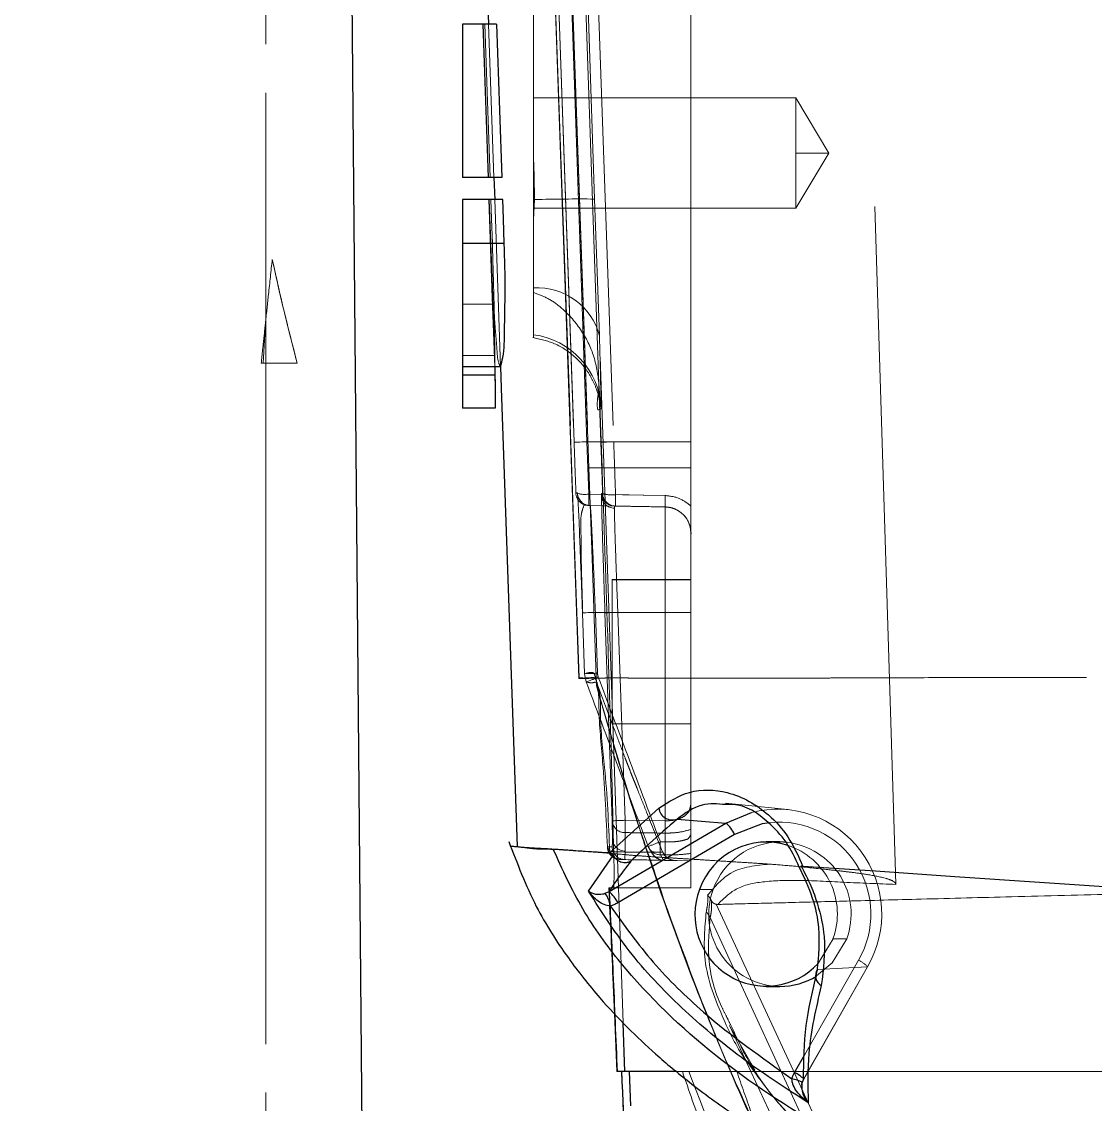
# Model space of a CAD drawing. Header units: millimetres. Extents: x 126 to 938, y 244 to 707.
# Drawn here: x 707.598 to 709.645, y 558.625 to 560.688 of the extents above; entities that cross this region are included whole.
import ezdxf

# ---------------------------------------------------------------- set-up
doc = ezdxf.new("R2010")
doc.units = ezdxf.units.MM
doc.linetypes.add('HIDDEN', pattern=[1.905, 1.27, -0.635])

msp = doc.modelspace()

# ---------------------------------------------------------------- linework, layer by layer
at = {"color": 7, "linetype": 'HIDDEN', "lineweight": 18}
for p, q in [((708.0637, 545.9473), (708.0637, 576.4273)), ((708.0637, 545.9473), (708.0637, 576.4273)), ((708.0637, 545.9473), (708.0637, 576.4273)), ((708.0637, 556.8349), (708.0637, 565.6164)), ((708.8737, 562.5373), (708.8737, 559.8373)), ((708.8737, 559.8373), (708.8737, 562.5373)), ((708.8737, 559.8873), (708.8737, 562.4873)), ((708.8737, 562.4873), (708.8737, 559.8873)), ((708.5737, 562.2031), (708.5737, 560.1714)), ((708.5737, 561.1877), (708.5737, 560.4293)), ((708.6598, 559.4369), (708.5987, 561.1873)), ((708.5988, 561.1873), (708.6611, 559.4379)), ((708.6609, 559.4372), (708.5988, 561.1873)), ((708.6056, 561.1864), (708.651, 559.8864)), ((708.651, 559.8864), (708.6056, 561.1864)), ((708.6756, 559.8873), (708.6302, 561.1873)), ((708.6793, 559.8373), (708.6322, 561.1873)), ((708.6322, 561.1873), (708.6938, 559.4223)), ((708.702, 559.8864), (708.6566, 561.1864)), ((708.6902, 560.3497), (708.6611, 561.1873)), ((708.6812, 561.1873), (708.7266, 559.8873)), ((709.2635, 559.0663), (709.2113, 560.746)), ((708.4777, 560.683), (708.438, 560.683)), ((708.438, 560.3904), (708.438, 560.683)), ((708.438, 560.683), (708.438, 560.3904)), ((708.4769, 560.683), (708.438, 560.683)), ((708.438, 560.3904), (708.438, 560.683)), ((708.4806, 560.683), (708.438, 560.683)), ((708.4806, 560.683), (708.4751, 560.683)), ((708.4777, 560.683), (708.5033, 560.683)), ((708.488, 560.683), (708.4982, 560.3904)), ((709.0737, 560.5423), (708.5737, 560.5423)), ((708.5737, 560.3323), (708.5737, 560.5423)), ((708.5737, 560.5423), (708.5737, 560.3323)), ((709.0737, 560.5423), (709.0737, 560.4373)), ((709.0737, 560.4373), (709.0737, 560.5423)), ((709.1368, 560.4373), (709.0737, 560.5423)), ((709.1368, 560.4373), (709.0737, 560.4373)), ((709.1368, 560.4373), (709.0737, 560.4373)), ((709.0737, 560.3323), (709.0737, 560.4373)), ((709.0737, 560.4373), (709.0737, 560.3323)), ((709.0737, 560.3323), (709.1368, 560.4373)), ((708.5737, 560.3487), (708.5737, 560.4293)), ((708.488, 560.3904), (708.438, 560.3904)), ((708.4871, 560.3904), (708.438, 560.3904)), ((708.4909, 560.3904), (708.438, 560.3904)), ((708.5135, 560.3904), (708.488, 560.3904)), ((708.4894, 560.3486), (708.438, 560.3486)), ((708.438, 560.0518), (708.438, 560.3486)), ((708.438, 560.3486), (708.438, 560.0298)), ((708.4885, 560.3486), (708.438, 560.3486)), ((708.438, 560.265), (708.438, 560.3486)), ((708.4923, 560.3486), (708.438, 560.3486)), ((708.4923, 560.3486), (708.4868, 560.3486)), ((708.515, 560.3486), (708.4894, 560.3486)), ((708.4997, 560.3486), (708.5108, 560.0306)), ((708.5737, 560.3101), (708.5757, 560.3487)), ((708.5737, 560.3487), (708.5757, 560.3487)), ((708.5737, 560.3101), (708.5737, 560.3487)), ((708.6992, 560.0888), (708.6902, 560.3497)), ((709.0737, 560.3323), (708.5737, 560.3323)), ((708.5737, 560.3101), (708.5737, 560.1805)), ((708.4952, 560.265), (708.438, 560.265)), ((708.438, 559.9515), (708.438, 560.265)), ((708.5737, 560.1805), (708.5737, 560.0913)), ((708.498, 560.1496), (708.438, 560.1496)), ((708.438, 560.0298), (708.438, 560.1496)), ((708.438, 560.1496), (708.438, 560.0518)), ((708.4998, 560.0518), (708.498, 560.1496)), ((708.7447, 558.7801), (708.6992, 560.0888)), ((708.4998, 560.0518), (708.438, 560.0518)), ((708.0547, 560.0373), (708.0584, 560.0373)), ((708.1231, 560.0373), (708.0547, 560.0373)), ((708.0584, 560.0373), (708.1231, 560.0373)), ((708.6989, 559.9925), (708.7043, 559.8373)), ((708.679, 559.7875), (708.6756, 559.8873)), ((708.8737, 559.8873), (708.6756, 559.8873)), ((708.8737, 559.8873), (708.7266, 559.8873)), ((708.8737, 559.7648), (708.8737, 559.8873)), ((708.8737, 559.8873), (708.8737, 559.7648)), ((708.6793, 559.8373), (708.8737, 559.8373)), ((708.7043, 559.8373), (708.8737, 559.8373)), ((708.8737, 559.8373), (708.8737, 559.0373)), ((708.8737, 559.0373), (708.8737, 559.8373)), ((708.6488, 559.7762), (708.6608, 559.4374)), ((708.6545, 559.7898), (708.6574, 559.7897)), ((708.7035, 559.7889), (708.7054, 559.7889)), ((708.6697, 559.7662), (708.6687, 559.7628)), ((708.6775, 559.7661), (708.6697, 559.7662)), ((708.682, 559.7656), (708.679, 559.7657)), ((708.7281, 559.7648), (708.7279, 559.7607)), ((708.73, 559.7648), (708.7281, 559.7648)), ((708.7281, 559.7648), (708.8246, 559.7631)), ((708.8246, 559.5623), (708.8246, 559.7631)), ((708.8246, 559.7631), (708.8246, 559.5623)), ((708.8737, 559.7131), (708.8737, 559.7648)), ((708.8737, 559.7648), (708.8737, 559.7131)), ((708.8726, 559.7237), (708.8741, 559.7116)), ((708.8737, 559.7131), (708.8737, 559.5623)), ((708.8737, 559.5623), (708.8737, 559.7131)), ((708.7237, 559.3502), (708.7237, 559.6248)), ((708.8737, 559.6248), (708.7237, 559.6248)), ((708.7237, 559.3498), (708.7237, 559.6248)), ((708.7237, 559.6248), (708.7237, 559.3498)), ((708.8737, 559.6248), (708.7237, 559.6248)), ((708.8737, 559.6243), (708.7237, 559.6243)), ((708.7237, 559.6243), (708.7237, 559.3498)), ((708.8737, 559.3498), (708.8737, 559.6248)), ((708.8737, 559.6248), (708.8737, 559.3498)), ((708.8737, 559.3502), (708.8737, 559.6243)), ((708.8737, 559.6243), (708.8737, 559.3502)), ((708.667, 559.5614), (708.6711, 559.4454)), ((708.6711, 559.4454), (708.667, 559.5614)), ((708.6956, 559.4463), (708.6916, 559.5623)), ((708.6916, 559.5623), (708.8246, 559.5623)), ((708.7237, 559.1652), (708.7098, 559.5614)), ((708.7344, 559.5623), (708.8246, 559.5623)), ((708.7344, 559.5623), (708.7482, 559.1661)), ((708.8246, 559.5623), (708.8737, 559.5623)), ((708.8246, 559.1651), (708.8246, 559.5623)), ((708.8246, 559.5623), (708.8737, 559.5623)), ((708.8246, 559.5623), (708.8246, 559.1249)), ((708.8737, 559.5623), (708.8737, 559.1968)), ((708.8737, 559.1396), (708.8737, 559.5623)), ((708.6711, 559.4454), (708.6742, 559.4296)), ((708.6938, 559.4223), (708.7028, 559.3905)), ((708.8737, 559.3502), (708.7237, 559.3502)), ((708.8737, 559.3498), (708.7237, 559.3498)), ((708.7237, 559.3498), (708.8737, 559.3498)), ((709.0586, 559.1867), (708.9394, 559.1987)), ((708.8721, 559.1904), (708.8737, 559.1968)), ((708.8737, 559.1488), (708.8737, 559.1968)), ((708.7482, 559.1427), (708.7486, 559.1073)), ((708.8737, 559.1396), (708.872, 559.1363)), ((708.8737, 559.089), (708.8737, 559.1488)), ((708.8737, 559.1396), (708.8737, 559.1029)), ((708.8742, 559.1351), (708.8728, 559.1361)), ((708.7145, 559.1155), (708.7235, 559.1153)), ((708.7191, 559.106), (708.7145, 559.1155)), ((708.7486, 559.1073), (708.748, 559.0912)), ((708.8217, 559.0899), (708.8154, 559.1004)), ((708.8737, 559.1029), (708.8737, 559.089)), ((708.7279, 559.0943), (708.7291, 559.0936)), ((708.748, 559.0912), (708.739, 559.0914)), ((708.8737, 559.089), (708.748, 559.0912)), ((708.8737, 559.089), (708.8217, 559.0899)), ((709.2642, 559.044), (709.2635, 559.0663)), ((708.7265, 559.0373), (708.7172, 559.0373)), ((708.7172, 559.0373), (708.7183, 559.0373)), ((708.8136, 559.0373), (708.7183, 559.0373)), ((708.7265, 559.0373), (708.8737, 559.0373)), ((708.8136, 559.0373), (708.8737, 559.0373)), ((708.9161, 559.0343), (708.8901, 559.0343)), ((709.1706, 558.9402), (709.1446, 558.9402)), ((709.0907, 558.7197), (709.193, 558.8995)), ((709.21, 558.887), (709.0883, 558.673)), ((709.0887, 558.6731), (709.2104, 558.8872)), ((709.1119, 558.8675), (709.1147, 558.8818)), ((709.1147, 558.8818), (709.21, 558.887)), ((709.2104, 558.8872), (709.21, 558.887)), ((708.9474, 558.7749), (709.0556, 558.543)), ((708.9955, 558.6905), (708.9484, 558.7727)), ((708.9541, 558.7669), (708.9496, 558.7759)), ((708.7327, 558.6873), (708.7337, 558.6873)), ((708.8697, 558.6873), (708.7337, 558.6873)), ((708.7567, 558.6873), (708.7414, 558.6873)), ((708.7414, 558.6873), (708.7419, 558.6873)), ((708.8575, 558.6873), (708.7419, 558.6873)), ((711.3867, 558.6873), (708.8468, 558.6873)), ((708.8575, 558.6873), (708.9613, 558.6873)), ((713.1899, 558.6873), (708.8697, 558.6873)), ((708.9613, 558.6873), (710.8246, 558.6873)), ((709.0858, 558.667), (709.0886, 558.6734)), ((709.0849, 558.656), (709.085, 558.6615))]:
    msp.add_line(p, q, dxfattribs=at)
at = {"color": 7, "linetype": 'Continuous', "lineweight": 25}
for p, q in [((708.2494, 558.3494), (708.2237, 561.1873)), ((708.4824, 560.8461), (708.488, 560.683)), ((708.438, 560.683), (708.438, 560.3904)), ((708.5033, 560.683), (708.438, 560.683)), ((708.5135, 560.3904), (708.438, 560.3904)), ((708.4982, 560.3904), (708.4997, 560.3486)), ((708.438, 560.3486), (708.438, 560.265)), ((708.515, 560.3486), (708.438, 560.3486)), ((708.438, 560.265), (708.438, 560.0298)), ((708.5179, 560.265), (708.438, 560.265)), ((708.5106, 560.0298), (708.438, 560.0298)), ((708.438, 560.0298), (708.438, 560.0142)), ((708.4997, 560.0298), (708.5002, 560.0142)), ((708.5002, 560.0142), (708.438, 560.0142)), ((708.438, 560.0142), (708.438, 559.9515)), ((708.5005, 559.9515), (708.438, 559.9515)), ((708.718, 559.1036), (708.8124, 559.1893)), ((708.9404, 559.1608), (708.9892, 559.1812)), ((708.7178, 559.0303), (708.9404, 559.1608)), ((708.8475, 559.1685), (708.9404, 559.1608)), ((708.957, 559.1392), (708.7344, 559.0087)), ((708.5305, 559.1163), (708.5319, 559.1164)), ((709.0434, 559.1248), (709.0173, 559.1248)), ((709.0569, 559.1241), (709.0434, 559.1248)), ((708.6785, 559.031), (708.7256, 559.0993)), ((708.7104, 559.027), (708.7178, 559.0303)), ((709.0173, 558.8498), (709.0434, 558.8498)), ((708.7279, 558.7981), (708.7327, 558.6873)), ((708.748, 558.6873), (708.7447, 558.7801)), ((709.0713, 558.6855), (709.0907, 558.7197)), ((708.748, 558.6873), (708.7327, 558.6873)), ((708.7567, 558.6873), (708.748, 558.6873)), ((708.7593, 558.6219), (708.7567, 558.6873)), ((708.8468, 558.6873), (708.7567, 558.6873)), ((709.0883, 558.673), (709.0859, 558.6667))]:
    msp.add_line(p, q, dxfattribs=at)
at = {"color": 7, "linetype": 'HIDDEN', "lineweight": 18, "flags": 128}
for points in [[(708.4769, 560.683), (708.4826, 560.5191), (708.4871, 560.3904)], [(708.488, 560.3904), (708.4822, 560.5542), (708.4777, 560.683)], [(708.4909, 560.3904), (708.4851, 560.5542), (708.4806, 560.683)], [(708.5757, 560.3487), (708.5746, 560.3938), (708.5737, 560.4293)], [(708.4885, 560.3486), (708.4951, 560.1613), (708.4997, 560.0298)], [(708.4894, 560.3486), (708.4952, 560.1824), (708.4998, 560.0518)], [(708.4952, 560.265), (708.4936, 560.3118), (708.4923, 560.3486)], [(708.0584, 560.0373), (708.0609, 560.0811), (708.063, 560.1156)], [(708.6756, 559.8873), (708.6708, 559.8871), (708.6662, 559.8869), (708.6619, 559.8868), (708.6582, 559.8866), (708.6552, 559.8865), (708.6529, 559.8865), (708.6515, 559.8864), (708.651, 559.8864)], [(708.651, 559.8864), (708.651, 559.8864)], [(708.6938, 559.4223), (708.69, 559.5308), (708.686, 559.6473), (708.6793, 559.8373)], [(708.8246, 559.7849), (708.7431, 559.7864), (708.679, 559.7875)], [(708.73, 559.7866), (708.7829, 559.7856), (708.8246, 559.7849)], [(708.679, 559.7657), (708.7605, 559.7642), (708.8246, 559.7631)], [(708.682, 559.7656), (708.7281, 559.7648), (708.8246, 559.7631)], [(708.6916, 559.5623), (708.6868, 559.5621), (708.6821, 559.5619), (708.6779, 559.5618), (708.6742, 559.5616), (708.6711, 559.5615), (708.6689, 559.5615), (708.6675, 559.5614), (708.667, 559.5614)], [(708.667, 559.5614), (708.667, 559.5614)], [(708.6598, 559.4369), (708.6598, 559.4368), (708.6598, 559.4368), (708.6598, 559.4367), (708.6598, 559.4367), (708.6598, 559.4367), (708.6598, 559.4367), (708.6598, 559.4367), (708.6598, 559.4367), (708.6598, 559.4367), (708.6599, 559.4367), (708.6609, 559.4372)], [(708.6711, 559.4454), (708.6711, 559.4454)], [(708.7482, 559.1661), (708.791, 559.1655), (708.8246, 559.1651)], [(709.2547, 558.2873), (709.0684, 558.6898), (708.922, 559.0061)], [(708.9104, 558.9808), (709.0897, 558.5924), (709.2306, 558.2873)], [(709.1133, 558.8695), (709.1432, 558.8944), (709.1706, 558.9402)], [(709.1162, 558.8933), (709.1171, 558.8944), (709.1446, 558.9402)], [(709.0858, 558.667), (709.0859, 558.667), (709.0859, 558.6667)], [(709.0886, 558.6734), (709.0887, 558.6732), (709.0883, 558.673)]]:
    msp.add_lwpolyline(points, dxfattribs=at)
at = {"color": 7, "linetype": 'Continuous', "lineweight": 25, "flags": 128}
for points in [[(708.5033, 560.683), (708.509, 560.5191), (708.5135, 560.3904)], [(708.5179, 560.265), (708.5163, 560.3118), (708.515, 560.3486)], [(708.5108, 560.0306), (708.5122, 559.9891), (708.5426, 559.1159)], [(709.0241, 559.1616), (709.0097, 559.1593), (708.957, 559.1392)], [(709.0873, 559.0784), (709.0855, 559.0786), (709.0838, 559.0787)], [(709.709, 559.0359), (709.377, 559.0586), (709.2255, 559.069), (709.0873, 559.0784)]]:
    msp.add_lwpolyline(points, dxfattribs=at)
at = {"color": 7, "linetype": 'HIDDEN', "lineweight": 18}
for centre, radius, start, end in [((712.4737, 561.1873), 5.5, 90, 270), ((712.4737, 561.1873), 5.5, 90, 270), ((708.6586, 557.3245), 3.0253, 89.4021, 91.5704), ((712.4701, 561.1864), 4.4963, 192.2202, 194.808), ((708.581, 560.0587), 0.1221, 14.2846, 93.4016), ((708.5544, 559.9444), 0.1481, 2.5557, 82.5148), ((709.0789, 549.603), 10.2903, 91.96189, 92.09866), ((708.6794, 559.7906), 0.025, 181.9844, 269.0121), ((708.6712, 559.8374), 0.0505, 250.6019, 278.8537), ((708.6794, 559.7906), 0.025, 182.0374, 269.0156), ((708.6824, 559.7906), 0.025, 182.0025, 269.0009), ((709.0202, 559.7766), 0.3413, 178.1652, 181.8348), ((708.7281, 559.7855), 0.0248, 182.6624, 269.5567), ((708.7285, 559.7898), 0.025, 181.9985, 269.0049), ((708.7223, 559.8376), 0.0516, 250.8551, 278.4914), ((708.7304, 559.7898), 0.025, 182.0051, 268.9841), ((709.0683, 559.7757), 0.3385, 178.1514, 181.8486), ((709.1637, 559.774), 0.3393, 178.1595, 181.8405), ((709.1637, 559.774), 0.3393, 178.1595, 181.8405), ((708.8237, 559.7131), 0.05, 359.9951, 89.0092), ((708.8237, 559.7131), 0.05, 359.9951, 89.0092), ((709.081, 549.4383), 10.1299, 91.96081, 92.09974), ((708.9499, 551.9275), 7.5231, 91.93674, 92.12381), ((709.0312, 558.5306), 0.9673, 110.2014, 111.6583), ((709.0379, 558.9878), 0.1995, 329.6729, 104.1218), ((709.0985, 548.9388), 10.2333, 91.96151, 92.09904), ((708.7478, 559.1669), 0.0242, 184.0164, 270.952), ((709.4214, 559.1544), 0.6732, 179.0052, 180.9948), ((709.5245, 559.1535), 0.7, 179.0434, 180.9566), ((709.0419, 558.9877), 0.1749, 329.741, 95.8691), ((708.7488, 559.1321), 0.0248, 182.6409, 269.5712), ((709.1362, 558.2593), 0.9233, 110.3369, 111.8628), ((708.8153, 559.1249), 0.0245, 200.7631, 270.0551), ((708.8152, 559.1248), 0.0243, 200.7163, 207.1707), ((709.3138, 559.1127), 0.4986, 178.5823, 181.4177), ((709.3267, 559.1126), 0.5023, 178.5928, 181.4072), ((709.0438, 558.9894), 0.1353, 90.1797, 160.648), ((709.0418, 558.9876), 0.1373, 339.7911, 83.6747), ((709.0153, 558.9876), 0.1376, 339.8753, 71.7739), ((708.7394, 559.1163), 0.025, 181.9858, 269.0176), ((708.7416, 559.1159), 0.0246, 203.925, 268.8168), ((708.7485, 559.1162), 0.025, 182.004, 268.9852), ((708.8222, 559.1149), 0.025, 201.0028, 268.9811), ((709.0447, 558.9868), 0.1371, 159.7532, 269.4238), ((709.1711, 558.8503), 0.0539, 43.2018, 66.0168)]:
    msp.add_arc(centre, radius, start, end, dxfattribs=at)
at = {"color": 7, "linetype": 'Continuous', "lineweight": 25}
for centre, radius, start, end in [((708.8382, 559.1928), 0.026, 187.638, 291.1807), ((708.9021, 559.1143), 0.0603, 24.371, 50.5164), ((709.0174, 558.9897), 0.1349, 72.3309, 160.7083), ((709.017, 558.986), 0.1358, 159.1799, 316.9226), ((708.6642, 558.9944), 0.0565, 8.5842, 35.1919), ((708.6795, 558.9839), 0.0602, 24.3454, 50.5267), ((709.0433, 558.9836), 0.1339, 270.031, 301.5229), ((709.1334, 558.8701), 0.0221, 147.9758, 239.0342), ((709.0432, 558.6265), 0.0653, 45.8637, 64.5276), ((709.0379, 558.5611), 0.1162, 65.6357, 75.838)]:
    msp.add_arc(centre, radius, start, end, dxfattribs=at)
at = {"color": 7, "linetype": 'HIDDEN', "lineweight": 18}
for points, knots in [([(712.4737, 555.2293), (712.275, 555.2348), (711.8779, 555.246), (711.2855, 555.3357), (710.7029, 555.4806), (710.1438, 555.6839), (709.6231, 555.9345), (709.1434, 556.2248), (708.6999, 556.5523), (708.2891, 556.9186), (707.9119, 557.3234), (707.5718, 557.7637), (707.2728, 558.2365), (707.0198, 558.7347), (706.8141, 559.254), (706.659, 559.7898), (706.5511, 560.3375), (706.5227, 560.708), (706.5085, 560.8931)], [0, 0, 0, 0, 0.065634, 0.131205, 0.197552, 0.263793, 0.32746, 0.388217, 0.448864, 0.509411, 0.569867, 0.631475, 0.69301, 0.754485, 0.815912, 0.877298, 0.938657, 1, 1, 1, 1]), ([(708.4871, 560.3904), (708.4866, 560.3904), (708.4841, 560.3904), (708.4878, 560.3904), (708.4909, 560.3904)], [0, 0, 0, 0, 0.196172, 1, 1, 1, 1]), ([(708.5005, 559.9515), (708.5005, 559.955), (708.5004, 559.9667), (708.5003, 559.9973), (708.4999, 560.0582), (708.4987, 560.151), (708.4965, 560.2249), (708.4952, 560.265)], [0, 0, 0, 0, 0.033875, 0.112459, 0.292649, 0.61652, 1, 1, 1, 1]), ([(708.0757, 560.2347), (708.0733, 560.2125), (708.069, 560.1728), (708.0648, 560.1331), (708.063, 560.1156)], [0, 0, 0, 0, 0.5599897, 1, 1, 1, 1]), ([(708.1231, 560.0373), (708.1137, 560.074), (708.0968, 560.1395), (708.0821, 560.2056), (708.0757, 560.2347)], [0, 0, 0, 0, 0.5602591, 1, 1, 1, 1]), ([(708.6989, 559.9925), (708.6966, 560.0116), (708.6919, 560.0501), (708.6652, 560.1025), (708.6327, 560.1393), (708.6008, 560.1618), (708.5825, 560.1683), (708.5737, 560.1714)], [0, 0, 0, 0, 0.248866, 0.498844, 0.748942, 0.879053, 1, 1, 1, 1]), ([(708.5737, 560.0913), (708.5737, 560.089), (708.5737, 560.0812), (708.5737, 560.1092), (708.5737, 560.1284), (708.5737, 560.1549), (708.5737, 560.1714)], [0, 0, 0, 0, 0.057907, 0.194229, 0.495662, 1, 1, 1, 1]), ([(708.498, 560.1496), (708.4988, 560.1337), (708.5002, 560.1044), (708.5041, 560.0675), (708.5049, 560.0426), (708.5094, 560.0325), (708.5106, 560.0298)], [0, 0, 0, 0, 0.3946499, 0.7267111, 0.9269686, 1, 1, 1, 1]), ([(708.063, 560.1156), (708.0614, 560.101), (708.0586, 560.0749), (708.0559, 560.0488), (708.0547, 560.0373)], [0, 0, 0, 0, 0.560012, 1, 1, 1, 1]), ([(708.5722, 560.0859), (708.5863, 560.0828), (708.6161, 560.0762), (708.6491, 560.0537), (708.6714, 560.0295), (708.6846, 560.009), (708.6935, 559.9891), (708.6984, 559.9721), (708.7006, 559.9606), (708.7009, 559.955), (708.701, 559.9536)], [0, 0, 0, 0, 0.215993, 0.458156, 0.586995, 0.711586, 0.823693, 0.915298, 0.978298, 1, 1, 1, 1]), ([(708.6992, 560.0888), (708.7002, 560.0566), (708.7016, 560.0107), (708.7022, 559.9648), (708.7024, 559.951)], [0, 0, 0, 0, 0.701011, 1, 1, 1, 1]), ([(708.7024, 559.951), (708.702, 559.9506), (708.6916, 559.9395), (708.6953, 559.9665), (708.6989, 559.9925)], [0, 0, 0, 0, 0.036679, 1, 1, 1, 1]), ([(708.651, 559.8864), (708.6517, 559.8683), (708.6528, 559.8361), (708.654, 559.8039), (708.6545, 559.7898)], [0, 0, 0, 0, 0.561015, 1, 1, 1, 1]), ([(708.7054, 559.7889), (708.7048, 559.8071), (708.7037, 559.8396), (708.7025, 559.8721), (708.702, 559.8864)], [0, 0, 0, 0, 0.559023, 1, 1, 1, 1]), ([(708.7266, 559.8873), (708.7272, 559.8684), (708.7284, 559.8349), (708.7295, 559.8013), (708.73, 559.7866)], [0, 0, 0, 0, 0.561146, 1, 1, 1, 1]), ([(708.7043, 559.8373), (708.7062, 559.7828), (708.71, 559.6729), (708.7153, 559.5108), (708.7199, 559.359), (708.7238, 559.2283), (708.7257, 559.1299), (708.7277, 559.0696), (708.7268, 559.0434), (708.7265, 559.0373)], [0, 0, 0, 0, 0.204303, 0.412231, 0.607659, 0.773792, 0.902086, 0.97679, 1, 1, 1, 1]), ([(708.6574, 559.7897), (708.6579, 559.783), (708.6599, 559.7551), (708.6616, 559.7036), (708.6645, 559.6342), (708.6662, 559.586), (708.667, 559.5614)], [0, 0, 0, 0, 0.0890577, 0.3667105, 0.6765601, 1, 1, 1, 1]), ([(708.7033, 559.7843), (708.7033, 559.7855), (708.7033, 559.7871), (708.7035, 559.7886), (708.7035, 559.7889)], [0, 0, 0, 0, 0.804971, 1, 1, 1, 1]), ([(708.7098, 559.5614), (708.7089, 559.5891), (708.7071, 559.6418), (708.7051, 559.7087), (708.7037, 559.7553), (708.7034, 559.7768), (708.7033, 559.7843)], [0, 0, 0, 0, 0.372453, 0.710562, 0.899471, 1, 1, 1, 1]), ([(708.8246, 559.7849), (708.8337, 559.7838), (708.852, 559.7817), (708.8665, 559.7704), (708.8737, 559.7648)], [0, 0, 0, 0, 0.5013981, 1, 1, 1, 1]), ([(708.8737, 559.7648), (708.8665, 559.7704), (708.852, 559.7817), (708.8337, 559.7838), (708.8246, 559.7849)], [0, 0, 0, 0, 0.499529, 1, 1, 1, 1]), ([(708.6687, 559.7628), (708.6672, 559.7583), (708.6632, 559.7462), (708.6644, 559.7205), (708.6639, 559.6816), (708.6656, 559.6268), (708.6668, 559.5849), (708.6674, 559.5614)], [0, 0, 0, 0, 0.070177, 0.187237, 0.377586, 0.650658, 1, 1, 1, 1]), ([(708.6916, 559.5623), (708.6905, 559.5882), (708.6886, 559.6362), (708.6861, 559.693), (708.6843, 559.7301), (708.6833, 559.75), (708.6824, 559.7609), (708.682, 559.7656)], [0, 0, 0, 0, 0.383123, 0.706815, 0.838456, 0.930261, 1, 1, 1, 1]), ([(708.7279, 559.7607), (708.728, 559.7526), (708.7284, 559.7291), (708.7298, 559.6877), (708.7318, 559.6297), (708.7334, 559.587), (708.7344, 559.5623)], [0, 0, 0, 0, 0.122866, 0.354428, 0.62616, 1, 1, 1, 1]), ([(708.8246, 559.7631), (708.8069, 559.7634), (708.7754, 559.764), (708.7438, 559.7645), (708.73, 559.7648)], [0, 0, 0, 0, 0.559983, 1, 1, 1, 1]), ([(708.8737, 559.7131), (708.873, 559.7194), (708.8716, 559.7322), (708.8606, 559.7486), (708.8472, 559.758), (708.8347, 559.7623), (708.828, 559.7628), (708.8246, 559.7631)], [0, 0, 0, 0, 0.2431165, 0.4916927, 0.7382461, 0.8673519, 1, 1, 1, 1]), ([(708.8246, 559.7631), (708.828, 559.7628), (708.8347, 559.7623), (708.8472, 559.758), (708.8606, 559.7486), (708.8716, 559.7322), (708.873, 559.7194), (708.8737, 559.7131)], [0, 0, 0, 0, 0.132482, 0.26145, 0.5078, 0.756324, 1, 1, 1, 1]), ([(708.6711, 559.4454), (708.6786, 559.4476), (708.6886, 559.4505), (708.6906, 559.4419), (708.6911, 559.4398)], [0, 0, 0, 0, 0.7478965, 1, 1, 1, 1]), ([(708.6972, 559.4384), (708.6967, 559.4398), (708.6959, 559.4424), (708.6957, 559.4451), (708.6956, 559.4463)], [0, 0, 0, 0, 0.560027, 1, 1, 1, 1]), ([(713.4379, 559.4374), (713.4344, 559.4374), (713.4203, 559.4375), (713.3891, 559.4375), (713.3204, 559.4376), (713.2109, 559.4375), (713.0704, 559.4374), (712.9165, 559.4373), (712.7534, 559.4373), (712.5352, 559.4372), (712.2888, 559.4372), (712.0802, 559.4371), (711.9543, 559.4371), (711.8925, 559.437), (711.8375, 559.437), (711.7894, 559.4369), (711.7481, 559.4369), (711.6825, 559.4368), (711.5905, 559.4366), (711.4704, 559.4364), (711.3513, 559.4363), (711.2334, 559.4363), (711.1169, 559.4362), (711.0017, 559.4363), (710.8994, 559.4363), (710.8006, 559.4364), (710.6965, 559.4368), (710.5699, 559.4372), (710.4374, 559.4378), (710.3165, 559.4383), (710.2214, 559.4385), (710.1219, 559.4385), (710.0105, 559.4383), (709.8803, 559.4381), (709.7555, 559.438), (709.6364, 559.438), (709.5163, 559.438), (709.3916, 559.438), (709.2946, 559.4378), (709.2302, 559.4376), (709.2001, 559.4375), (709.1701, 559.4374), (709.1402, 559.4372), (709.1106, 559.4371), (709.0812, 559.4369), (709.045, 559.4367), (708.9945, 559.4366), (708.9426, 559.4366), (708.8961, 559.4367), (708.8619, 559.4368), (708.8273, 559.4369), (708.7931, 559.437), (708.7656, 559.4371), (708.7451, 559.4373), (708.7317, 559.4373), (708.7198, 559.4373), (708.7092, 559.4372), (708.7001, 559.4371), (708.6921, 559.437), (708.6821, 559.4368), (708.6721, 559.436), (708.6645, 559.4366), (708.6605, 559.4358), (708.66, 559.4367), (708.6598, 559.4369)], [0, 0, 0, 0, 0.002194, 0.008855, 0.019583, 0.045305, 0.077584, 0.107795, 0.141939, 0.179998, 0.244793, 0.296597, 0.310968, 0.323896, 0.335388, 0.345452, 0.354095, 0.361326, 0.386673, 0.411824, 0.436752, 0.461431, 0.485835, 0.509938, 0.533715, 0.550079, 0.571962, 0.599076, 0.629567, 0.655169, 0.674962, 0.689262, 0.717624, 0.744901, 0.771037, 0.795978, 0.819673, 0.846421, 0.874265, 0.880572, 0.886873, 0.893157, 0.899412, 0.905623, 0.911777, 0.917859, 0.92838, 0.943483, 0.950406, 0.957612, 0.964923, 0.972143, 0.979055, 0.982202, 0.985009, 0.987497, 0.989688, 0.991603, 0.993263, 0.994688, 0.997904, 0.999366, 0.999861, 1, 1, 1, 1]), ([(708.6609, 559.4372), (708.6609, 559.4373), (708.661, 559.4375), (708.6611, 559.4377), (708.6611, 559.4379)], [0, 0, 0, 0, 0.2078102, 1, 1, 1, 1]), ([(708.6611, 559.4379), (708.6612, 559.4379), (708.6615, 559.4377), (708.662, 559.4376), (708.6627, 559.4375), (708.6636, 559.4374), (708.6647, 559.4373), (708.666, 559.4373), (708.6674, 559.4372), (708.6692, 559.4372), (708.6712, 559.4372), (708.6732, 559.4372), (708.6747, 559.4372), (708.6758, 559.4373), (708.6765, 559.4373), (708.6769, 559.4373), (708.6771, 559.4373), (708.6773, 559.4373), (708.6775, 559.4373), (708.6784, 559.4373), (708.6801, 559.4375), (708.6827, 559.4377), (708.6852, 559.4382), (708.6881, 559.4381), (708.6946, 559.4349), (708.6942, 559.4279), (708.6938, 559.4223)], [0, 0, 0, 0, 0.008302, 0.02029, 0.036296, 0.056389, 0.080623, 0.108966, 0.141491, 0.178217, 0.229966, 0.273836, 0.309827, 0.331663, 0.349093, 0.354837, 0.359847, 0.364122, 0.367738, 0.370612, 0.427827, 0.48502, 0.542415, 0.599641, 0.676696, 1, 1, 1, 1]), ([(708.6742, 559.4296), (708.6962, 559.3711), (708.7355, 559.2666), (708.775, 559.1621), (708.7924, 559.1162)], [0, 0, 0, 0, 0.560004, 1, 1, 1, 1]), ([(708.6944, 559.4238), (708.694, 559.4262), (708.6933, 559.4301), (708.6845, 559.4272), (708.6788, 559.4285), (708.6742, 559.4296)], [0, 0, 0, 0, 0.2427291, 0.3942205, 1, 1, 1, 1]), ([(708.6911, 559.4398), (708.6917, 559.4379), (708.6984, 559.4193), (708.6972, 559.3636), (708.7083, 559.2583), (708.7121, 559.1695), (708.7145, 559.1155)], [0, 0, 0, 0, 0.018222, 0.182047, 0.502252, 1, 1, 1, 1]), ([(708.8197, 559.106), (708.8096, 559.1313), (708.794, 559.1704), (708.7766, 559.2128), (708.7684, 559.2335), (708.7643, 559.2439), (708.7602, 559.2542), (708.7561, 559.2646), (708.7521, 559.275), (708.7468, 559.2888), (708.7375, 559.3131), (708.7195, 559.3612), (708.704, 559.4022), (708.6937, 559.4293)], [0, 0, 0, 0, 0.2350445, 0.3639718, 0.3961178, 0.4282481, 0.4603628, 0.4924493, 0.5245429, 0.5566148, 0.6207841, 0.7491245, 1, 1, 1, 1]), ([(708.8154, 559.125), (708.7932, 559.1835), (708.7537, 559.2879), (708.7145, 559.3924), (708.6972, 559.4384)], [0, 0, 0, 0, 0.5600026, 1, 1, 1, 1]), ([(708.8136, 559.0373), (708.8105, 559.0461), (708.7985, 559.0809), (708.7735, 559.1563), (708.7358, 559.2755), (708.7089, 559.3695), (708.6938, 559.4223)], [0, 0, 0, 0, 0.069912, 0.273114, 0.591299, 1, 1, 1, 1]), ([(708.7191, 559.106), (708.7166, 559.1598), (708.7127, 559.2481), (708.6993, 559.3511), (708.7026, 559.4059), (708.6949, 559.4225), (708.6944, 559.4237), (708.6944, 559.4238)], [0, 0, 0, 0, 0.504792, 0.828029, 0.987645, 0.999063, 1, 1, 1, 1]), ([(708.7028, 559.3905), (708.703, 559.3899), (708.7033, 559.3888), (708.7036, 559.3876), (708.7037, 559.3871)], [0, 0, 0, 0, 0.5598975, 1, 1, 1, 1]), ([(709.1322, 558.3373), (709.1118, 558.3732), (709.0797, 558.4298), (709.0459, 558.4898), (708.9936, 558.5816), (708.9312, 558.7294), (708.8632, 558.8941), (708.8151, 559.0367), (708.7907, 559.1072), (708.7511, 559.2223), (708.7299, 559.3014), (708.7068, 559.3772), (708.7037, 559.3871)], [0, 0, 0, 0, 0.108951, 0.171617, 0.181659, 0.387461, 0.593767, 0.651592, 0.784436, 0.790774, 0.972668, 1, 1, 1, 1]), ([(708.7037, 559.3871), (708.734, 559.2853), (708.7946, 559.0817), (708.8978, 558.8044), (709.0066, 558.5537), (709.0903, 558.4094), (709.1322, 558.3373)], [0, 0, 0, 0, 0.280148, 0.560266, 0.780183, 1, 1, 1, 1]), ([(708.8246, 559.1651), (708.828, 559.1652), (708.8347, 559.1653), (708.8444, 559.167), (708.8534, 559.1698), (708.8628, 559.1748), (708.8706, 559.1817), (708.8718, 559.1884), (708.8721, 559.1904)], [0, 0, 0, 0, 0.175227, 0.345134, 0.505709, 0.654593, 0.894989, 1, 1, 1, 1]), ([(708.724, 559.1309), (708.724, 559.1366), (708.7239, 559.148), (708.7238, 559.1594), (708.7237, 559.1652)], [0, 0, 0, 0, 0.491887, 1, 1, 1, 1]), ([(708.9248, 559.0058), (708.9422, 559.0063), (708.9868, 559.0074), (709.0688, 559.0096), (709.1807, 559.0125), (709.3227, 559.0162), (709.4946, 559.0207), (709.6671, 559.0252), (709.8352, 559.0297), (709.9947, 559.0339), (710.1706, 559.0385), (710.3877, 559.0442), (710.6505, 559.0511), (710.9629, 559.0592), (711.2238, 559.066), (711.4278, 559.0714), (711.5698, 559.0751), (711.7256, 559.0792), (711.895, 559.0836), (712.0781, 559.0884), (712.2663, 559.0933), (712.4493, 559.0981), (712.6169, 559.1025), (712.767, 559.1064), (712.9112, 559.1102), (713.0448, 559.1137), (713.1635, 559.1168), (713.2625, 559.1194), (713.3517, 559.1217), (713.4406, 559.1241), (713.5279, 559.1263), (713.6134, 559.1286), (713.6971, 559.1308), (713.7791, 559.1329), (713.9035, 559.1361), (714.0662, 559.1404), (714.2929, 559.1463), (714.5294, 559.1525), (714.7703, 559.1589), (714.9205, 559.1628), (714.9905, 559.1646)], [0, 0, 0, 0, 0.008606, 0.022089, 0.040526, 0.063946, 0.092323, 0.125579, 0.149219, 0.17549, 0.204471, 0.236214, 0.28287, 0.334428, 0.390717, 0.411904, 0.435316, 0.460984, 0.48892, 0.519115, 0.551531, 0.581994, 0.609636, 0.634403, 0.656273, 0.680927, 0.700475, 0.714981, 0.729918, 0.744581, 0.758963, 0.773061, 0.786869, 0.800382, 0.813598, 0.848389, 0.880878, 0.925713, 0.965352, 1, 1, 1, 1]), ([(708.8246, 559.1418), (708.8103, 559.1419), (708.7849, 559.1422), (708.7594, 559.1425), (708.7482, 559.1427)], [0, 0, 0, 0, 0.5600087, 1, 1, 1, 1]), ([(708.8737, 559.1488), (708.8663, 559.1467), (708.8546, 559.1434), (708.838, 559.1419), (708.8291, 559.1418), (708.8246, 559.1418)], [0, 0, 0, 0, 0.463589, 0.727098, 1, 1, 1, 1]), ([(708.5297, 559.1161), (708.5299, 559.1162), (708.5301, 559.1162), (708.5304, 559.1162), (708.5305, 559.1163)], [0, 0, 0, 0, 0.424236, 1, 1, 1, 1]), ([(708.5319, 559.1164), (708.5347, 559.1164), (708.5384, 559.1164), (708.5444, 559.1157), (708.5476, 559.1154), (708.5499, 559.1151)], [0, 0, 0, 0, 0.452883, 0.618199, 1, 1, 1, 1]), ([(708.7235, 559.1153), (708.7236, 559.117), (708.7242, 559.1221), (708.7241, 559.1274), (708.724, 559.1309)], [0, 0, 0, 0, 0.314774, 1, 1, 1, 1]), ([(708.7924, 559.1162), (708.7937, 559.1133), (708.7954, 559.1095), (708.7982, 559.1066), (708.7988, 559.1059)], [0, 0, 0, 0, 0.774297, 1, 1, 1, 1]), ([(708.8246, 559.1249), (708.8229, 559.1249), (708.8198, 559.125), (708.8167, 559.125), (708.8154, 559.125)], [0, 0, 0, 0, 0.560079, 1, 1, 1, 1]), ([(708.872, 559.1363), (708.8715, 559.1351), (708.8694, 559.1303), (708.861, 559.1284), (708.8524, 559.1263), (708.8438, 559.1254), (708.8345, 559.1248), (708.8279, 559.1249), (708.8246, 559.1249)], [0, 0, 0, 0, 0.074221, 0.298558, 0.445063, 0.613951, 0.800936, 1, 1, 1, 1]), ([(708.5499, 559.1151), (708.5579, 559.1138), (708.5767, 559.1108), (708.61, 559.1113), (708.6519, 559.1077), (708.6975, 559.1051), (708.7355, 559.1018), (708.7644, 559.0992), (708.7862, 559.0976), (708.8076, 559.0962), (708.8307, 559.0948), (708.8563, 559.0932), (708.8861, 559.0913), (708.9188, 559.0893), (708.9555, 559.087), (708.9914, 559.0848), (709.0148, 559.0832), (709.0244, 559.0826)], [0, 0, 0, 0, 0.0507528, 0.1198261, 0.2095905, 0.3159841, 0.4075623, 0.4505203, 0.4992393, 0.5450669, 0.5855872, 0.6456134, 0.7069755, 0.7735031, 0.8521963, 0.9393631, 1, 1, 1, 1]), ([(708.7145, 559.1147), (708.7148, 559.1126), (708.7154, 559.1084), (708.7184, 559.1024), (708.7226, 559.0973), (708.7263, 559.0953), (708.7279, 559.0943)], [0, 0, 0, 0, 0.243078, 0.505688, 0.779868, 1, 1, 1, 1]), ([(708.7988, 559.1059), (708.8013, 559.1058), (708.8052, 559.1056), (708.8109, 559.1056), (708.8144, 559.1055), (708.8218, 559.1054), (708.8041, 559.1053), (708.7795, 559.1053), (708.7446, 559.1057), (708.7191, 559.106)], [0, 0, 0, 0, 0.0623106, 0.0980255, 0.1334933, 0.170658, 0.2027255, 0.4179784, 1, 1, 1, 1]), ([(708.7967, 559.1089), (708.7981, 559.1061), (708.8019, 559.0983), (708.8097, 559.0939), (708.8146, 559.0911)], [0, 0, 0, 0, 0.3571799, 1, 1, 1, 1]), ([(708.8154, 559.1004), (708.8171, 559.1003), (708.8201, 559.1003), (708.8232, 559.1002), (708.8246, 559.1002)], [0, 0, 0, 0, 0.560079, 1, 1, 1, 1]), ([(708.8429, 559.0895), (708.8379, 559.0904), (708.8279, 559.0923), (708.8227, 559.101), (708.8201, 559.1054)], [0, 0, 0, 0, 0.499083, 1, 1, 1, 1]), ([(708.8246, 559.1002), (708.8334, 559.1002), (708.8499, 559.1001), (708.8662, 559.102), (708.8737, 559.1029)], [0, 0, 0, 0, 0.538731, 1, 1, 1, 1]), ([(708.739, 559.0914), (708.7392, 559.0913), (708.7399, 559.0913), (708.7406, 559.0913), (708.7411, 559.0913)], [0, 0, 0, 0, 0.2772314, 1, 1, 1, 1]), ([(708.7411, 559.0913), (708.7641, 559.0909), (708.7981, 559.0904), (708.8157, 559.0899), (708.8456, 559.0896), (708.8406, 559.0896), (708.8372, 559.0897), (708.8305, 559.0898), (708.825, 559.0898), (708.8217, 559.0899)], [0, 0, 0, 0, 0.502467, 0.740626, 0.833901, 0.834493, 0.863923, 0.918616, 1, 1, 1, 1]), ([(709.0243, 559.0826), (708.9978, 559.0802), (708.9501, 559.0758), (708.9193, 559.0397), (708.9056, 559.0237)], [0, 0, 0, 0, 0.555467, 1, 1, 1, 1]), ([(709.2642, 559.044), (709.2642, 559.0443), (709.2642, 559.0448), (709.2638, 559.0458), (709.2625, 559.0478), (709.2568, 559.0519), (709.239, 559.0577), (709.2126, 559.0626), (709.1831, 559.0667), (709.1569, 559.0697), (709.1197, 559.0737), (709.0752, 559.0785), (709.0394, 559.0814), (709.0244, 559.0826)], [0, 0, 0, 0, 0.003032, 0.006164, 0.013083, 0.031302, 0.090566, 0.239986, 0.358954, 0.453124, 0.562034, 0.815887, 1, 1, 1, 1]), ([(708.7172, 559.0373), (708.72, 558.9761), (708.7237, 558.8964), (708.7271, 558.8167), (708.7279, 558.7981)], [0, 0, 0, 0, 0.766805, 1, 1, 1, 1]), ([(708.7337, 558.6873), (708.7311, 558.7497), (708.7261, 558.8664), (708.7208, 558.9831), (708.7183, 559.0373)], [0, 0, 0, 0, 0.535577, 1, 1, 1, 1]), ([(709.1322, 558.3373), (709.1013, 558.3894), (709.0357, 558.4999), (708.9549, 558.6724), (708.8793, 558.8535), (708.836, 558.9745), (708.8136, 559.0373)], [0, 0, 0, 0, 0.235813, 0.499841, 0.740743, 1, 1, 1, 1]), ([(709.1322, 558.3373), (709.0958, 558.3994), (709.023, 558.5234), (708.9161, 558.7574), (708.8525, 558.9311), (708.8136, 559.0373)], [0, 0, 0, 0, 0.279908, 0.559741, 1, 1, 1, 1]), ([(708.9248, 559.0058), (708.9357, 559.0166), (708.9595, 559.0401), (709.015, 559.0509), (709.0835, 559.0526), (709.1682, 559.0476), (709.2311, 559.0453), (709.2642, 559.044)], [0, 0, 0, 0, 0.1287375, 0.2790822, 0.4632442, 0.7168647, 1, 1, 1, 1]), ([(708.9056, 559.0237), (708.9058, 559.0179), (708.9061, 559.0072), (708.9039, 558.9967), (708.9029, 558.9919)], [0, 0, 0, 0, 0.541278, 1, 1, 1, 1]), ([(708.9056, 559.0237), (708.907, 559.0221), (708.9097, 559.0188), (708.9117, 559.015), (708.9128, 559.0131)], [0, 0, 0, 0, 0.500926, 1, 1, 1, 1]), ([(708.913, 559.0002), (708.913, 559.0026), (708.9131, 559.0069), (708.9129, 559.0112), (708.9128, 559.0131)], [0, 0, 0, 0, 0.547721, 1, 1, 1, 1]), ([(708.9128, 559.0131), (708.9129, 559.0129), (708.9131, 559.0125), (708.9136, 559.0116), (708.915, 559.0095), (708.9179, 559.0073), (708.9208, 559.0064), (708.922, 559.0061)], [0, 0, 0, 0, 0.0656975, 0.1295064, 0.2512555, 0.6857936, 1, 1, 1, 1]), ([(708.9104, 558.9808), (708.9111, 558.9843), (708.9126, 558.9907), (708.9129, 558.9972), (708.913, 559.0002)], [0, 0, 0, 0, 0.5382641, 1, 1, 1, 1]), ([(708.922, 559.0061), (708.9224, 559.006), (708.9233, 559.0058), (708.9243, 559.0058), (708.9248, 559.0058)], [0, 0, 0, 0, 0.4743378, 1, 1, 1, 1]), ([(708.9029, 558.9919), (708.9001, 558.961), (708.8938, 558.8902), (708.9316, 558.7942), (708.963, 558.729), (708.9828, 558.7034), (708.984, 558.7019)], [0, 0, 0, 0, 0.297986, 0.684751, 0.981606, 1, 1, 1, 1]), ([(708.9104, 558.9808), (708.9092, 558.983), (708.907, 558.9869), (708.9041, 558.9904), (708.9029, 558.9919)], [0, 0, 0, 0, 0.55937, 1, 1, 1, 1]), ([(708.9496, 558.7759), (708.947, 558.7811), (708.9414, 558.7926), (708.9206, 558.8325), (708.9034, 558.8971), (708.9082, 558.9551), (708.9104, 558.9808)], [0, 0, 0, 0, 0.082474, 0.180546, 0.635898, 1, 1, 1, 1]), ([(709.2818, 558.4304), (709.2406, 558.4558), (709.1607, 558.5052), (709.0612, 558.5999), (708.9912, 558.6872), (708.9636, 558.7466), (708.9541, 558.7669)], [0, 0, 0, 0, 0.303412, 0.589154, 0.859381, 1, 1, 1, 1]), ([(708.8484, 556.4373), (708.8455, 556.4818), (708.8389, 556.5865), (708.8305, 556.7411), (708.8219, 556.9095), (708.8134, 557.0845), (708.8034, 557.2982), (708.7921, 557.5487), (708.7797, 557.831), (708.767, 558.1222), (708.7545, 558.4087), (708.746, 558.5966), (708.7419, 558.6873)], [0, 0, 0, 0, 0.059433, 0.139717, 0.20619, 0.28403, 0.373081, 0.491059, 0.618052, 0.74944, 0.879163, 1, 1, 1, 1]), ([(708.8575, 558.6873), (708.87, 558.6511), (708.8923, 558.5864), (708.9168, 558.5226), (708.9275, 558.4945)], [0, 0, 0, 0, 0.559997, 1, 1, 1, 1]), ([(709.1215, 558.1373), (709.0748, 558.2248), (708.9796, 558.403), (708.9068, 558.5914), (708.8697, 558.6873)], [0, 0, 0, 0, 0.491379, 1, 1, 1, 1]), ([(709.0256, 558.5114), (709.0131, 558.544), (708.9908, 558.6023), (708.9703, 558.6613), (708.9613, 558.6873)], [0, 0, 0, 0, 0.560008, 1, 1, 1, 1]), ([(708.984, 558.7019), (709.0026, 558.676), (709.0417, 558.6217), (709.1071, 558.5598), (709.1714, 558.5095), (709.2315, 558.4697), (709.2977, 558.4323), (709.3694, 558.3971), (709.4197, 558.3765), (709.4454, 558.3659)], [0, 0, 0, 0, 0.16468, 0.34573, 0.463201, 0.586993, 0.718686, 0.856462, 1, 1, 1, 1])]:
    msp.add_open_spline(points, degree=3, knots=knots, dxfattribs=at)
at = {"color": 7, "linetype": 'Continuous', "lineweight": 25}
for points, knots in [([(708.5106, 560.0298), (708.5122, 560.0358), (708.5185, 560.0581), (708.5181, 560.1072), (708.5205, 560.1794), (708.5188, 560.2349), (708.5179, 560.265)], [0, 0, 0, 0, 0.0781746, 0.2944142, 0.6174423, 1, 1, 1, 1]), ([(708.5002, 560.0142), (708.5003, 560.0005), (708.5005, 559.9796), (708.5005, 559.9587), (708.5005, 559.9515)], [0, 0, 0, 0, 0.655328, 1, 1, 1, 1]), ([(708.8124, 559.1893), (708.8312, 559.2014), (708.8705, 559.2266), (708.9508, 559.2237), (709.0155, 559.1866), (709.0622, 559.134), (709.0784, 559.0977), (709.0871, 559.0784)], [0, 0, 0, 0, 0.190498, 0.397547, 0.656721, 0.817681, 1, 1, 1, 1]), ([(708.9399, 559.196), (708.9246, 559.1973), (708.8905, 559.2), (708.8628, 559.1797), (708.8475, 559.1685)], [0, 0, 0, 0, 0.450177, 1, 1, 1, 1]), ([(709.0802, 559.0771), (709.0726, 559.0935), (709.0577, 559.1253), (709.0169, 559.1685), (708.9745, 559.1981), (708.9446, 559.1963), (708.9399, 559.196)], [0, 0, 0, 0, 0.276959, 0.539061, 0.926569, 1, 1, 1, 1]), ([(708.8475, 559.1685), (708.8297, 559.1531), (708.7996, 559.1271), (708.7709, 559.0995), (708.7592, 559.0882)], [0, 0, 0, 0, 0.591856, 1, 1, 1, 1]), ([(708.5264, 559.126), (708.5425, 559.084), (708.5724, 559.0059), (708.635, 558.9078), (708.695, 558.8319), (708.7515, 558.7717), (708.8083, 558.7183), (708.8758, 558.6621), (708.9623, 558.5991), (709.0744, 558.5294), (709.2148, 558.4564), (709.3853, 558.3836), (709.5857, 558.3154), (709.8129, 558.2548), (709.9745, 558.2268), (710.0584, 558.2123)], [0, 0, 0, 0, 0.072081, 0.134125, 0.1861, 0.227388, 0.266794, 0.31137, 0.368396, 0.438745, 0.523273, 0.622547, 0.736394, 0.863329, 1, 1, 1, 1]), ([(708.6114, 559.1108), (708.6078, 559.111), (708.5998, 559.1115), (708.5879, 559.1122), (708.5771, 559.1127), (708.5688, 559.1132), (708.5623, 559.1136), (708.5559, 559.1141), (708.5492, 559.1147), (708.5433, 559.1154), (708.5385, 559.1158), (708.5339, 559.1161), (708.5326, 559.1162), (708.5294, 559.1161), (708.5297, 559.1161), (708.5297, 559.1161)], [0, 0, 0, 0, 0.132115, 0.294663, 0.437228, 0.528401, 0.597686, 0.67755, 0.761797, 0.843739, 0.894308, 0.94589, 0.986211, 0.999782, 1, 1, 1, 1]), ([(708.6959, 559.1052), (708.68, 559.1062), (708.6519, 559.108), (708.6238, 559.11), (708.6114, 559.1108)], [0, 0, 0, 0, 0.56216, 1, 1, 1, 1]), ([(710.3039, 558.2123), (710.196, 558.231), (709.9802, 558.2686), (709.661, 558.3498), (709.376, 558.4515), (709.1271, 558.5736), (708.9165, 558.712), (708.7631, 558.8585), (708.6638, 558.9955), (708.6289, 559.0723), (708.6114, 559.1108)], [0, 0, 0, 0, 0.164854, 0.32972, 0.49532, 0.619523, 0.7465, 0.873297, 0.936485, 1, 1, 1, 1]), ([(708.7182, 559.1037), (708.7143, 559.1039), (708.7069, 559.1044), (708.6995, 559.1049), (708.6959, 559.1052)], [0, 0, 0, 0, 0.512976, 1, 1, 1, 1]), ([(708.7256, 559.0993), (708.7255, 559.0995), (708.7252, 559.1), (708.7246, 559.1008), (708.7235, 559.1021), (708.7213, 559.1036), (708.7192, 559.1036), (708.7182, 559.1037)], [0, 0, 0, 0, 0.08877, 0.174374, 0.340504, 0.664132, 1, 1, 1, 1]), ([(708.7256, 559.0993), (708.7274, 559.0967), (708.73, 559.0927), (708.7355, 559.0889), (708.7403, 559.0866), (708.7455, 559.0855), (708.7521, 559.0854), (708.7564, 559.0871), (708.7592, 559.0882)], [0, 0, 0, 0, 0.233616, 0.366066, 0.504734, 0.64284, 0.771736, 1, 1, 1, 1]), ([(708.7592, 559.0882), (708.7505, 559.0771), (708.7358, 559.0585), (708.723, 559.0385), (708.7178, 559.0303)], [0, 0, 0, 0, 0.592757, 1, 1, 1, 1]), ([(709.0838, 559.0787), (709.0829, 559.078), (709.0818, 559.0772), (709.0804, 559.0771), (709.0802, 559.0771)], [0, 0, 0, 0, 0.852919, 1, 1, 1, 1]), ([(709.1147, 558.8818), (709.1173, 558.9083), (709.1217, 558.954), (709.107, 559.0206), (709.0895, 559.0575), (709.0802, 559.0771)], [0, 0, 0, 0, 0.392912, 0.678557, 1, 1, 1, 1]), ([(709.0838, 559.0787), (709.0903, 559.0663), (709.1026, 559.043), (709.1182, 558.9983), (709.1326, 558.9346), (709.126, 558.8824), (709.1221, 558.8512)], [0, 0, 0, 0, 0.1773345, 0.3358926, 0.602781, 1, 1, 1, 1]), ([(709.0972, 558.6281), (709.0564, 558.6543), (708.9744, 558.707), (708.8614, 558.801), (708.758, 558.9068), (708.7049, 558.9898), (708.6785, 559.031)], [0, 0, 0, 0, 0.24752, 0.497767, 0.750517, 1, 1, 1, 1]), ([(708.6785, 559.031), (708.6828, 559.0288), (708.6912, 559.0246), (708.7027, 559.025), (708.7087, 559.0265), (708.7104, 559.027)], [0, 0, 0, 0, 0.431259, 0.845865, 1, 1, 1, 1]), ([(708.7201, 559.0028), (708.7161, 559.0036), (708.7078, 559.005), (708.6928, 559.0141), (708.6842, 559.0242), (708.6785, 559.031)], [0, 0, 0, 0, 0.234538, 0.487209, 1, 1, 1, 1]), ([(708.7344, 559.0087), (708.7318, 559.0073), (708.7272, 559.0049), (708.7223, 559.0035), (708.7201, 559.0028)], [0, 0, 0, 0, 0.560045, 1, 1, 1, 1]), ([(708.7201, 559.0028), (708.7464, 558.9663), (708.799, 558.8933), (708.9143, 558.7807), (709.0087, 558.7143), (709.0663, 558.6738)], [0, 0, 0, 0, 0.280413, 0.561194, 1, 1, 1, 1]), ([(709.0883, 558.673), (709.0888, 558.7071), (709.0897, 558.7729), (709.1047, 558.8368), (709.1119, 558.8675)], [0, 0, 0, 0, 0.5198085, 1, 1, 1, 1]), ([(709.1221, 558.8512), (709.1121, 558.8083), (709.095, 558.7348), (709.0965, 558.6595), (709.0972, 558.6281)], [0, 0, 0, 0, 0.582734, 1, 1, 1, 1]), ([(708.7414, 558.6873), (708.746, 558.5844), (708.7556, 558.3717), (708.7697, 558.0492), (708.7839, 557.7258), (708.7976, 557.4186), (708.8103, 557.1429), (708.8217, 556.9077), (708.8317, 556.7159), (708.8401, 556.5641), (708.8458, 556.4756), (708.8483, 556.4373)], [0, 0, 0, 0, 0.1371519, 0.2835684, 0.4299241, 0.5682752, 0.693124, 0.7974185, 0.8819665, 0.9487972, 1, 1, 1, 1]), ([(709.0663, 558.6738), (709.0671, 558.6761), (709.0684, 558.6801), (709.0704, 558.6838), (709.0713, 558.6855)], [0, 0, 0, 0, 0.5600742, 1, 1, 1, 1]), ([(709.0972, 558.6281), (709.0895, 558.6346), (709.0781, 558.6443), (709.0696, 558.6591), (709.0666, 558.6676), (709.0664, 558.6718), (709.0663, 558.6738)], [0, 0, 0, 0, 0.529604, 0.779425, 0.894936, 1, 1, 1, 1]), ([(709.0859, 558.6667), (709.0855, 558.6649), (709.0847, 558.6613), (709.0849, 558.6577), (709.0849, 558.6558)], [0, 0, 0, 0, 0.497295, 1, 1, 1, 1]), ([(709.085, 558.6615), (709.085, 558.6617), (709.085, 558.6627), (709.0853, 558.6645), (709.0857, 558.6662), (709.0858, 558.667)], [0, 0, 0, 0, 0.066581, 0.552679, 1, 1, 1, 1]), ([(709.0849, 558.6558), (709.0855, 558.6522), (709.087, 558.642), (709.0932, 558.6335), (709.0972, 558.6281)], [0, 0, 0, 0, 0.350697, 1, 1, 1, 1])]:
    msp.add_open_spline(points, degree=3, knots=knots, dxfattribs=at)

doc.saveas('drawing.dxf')
